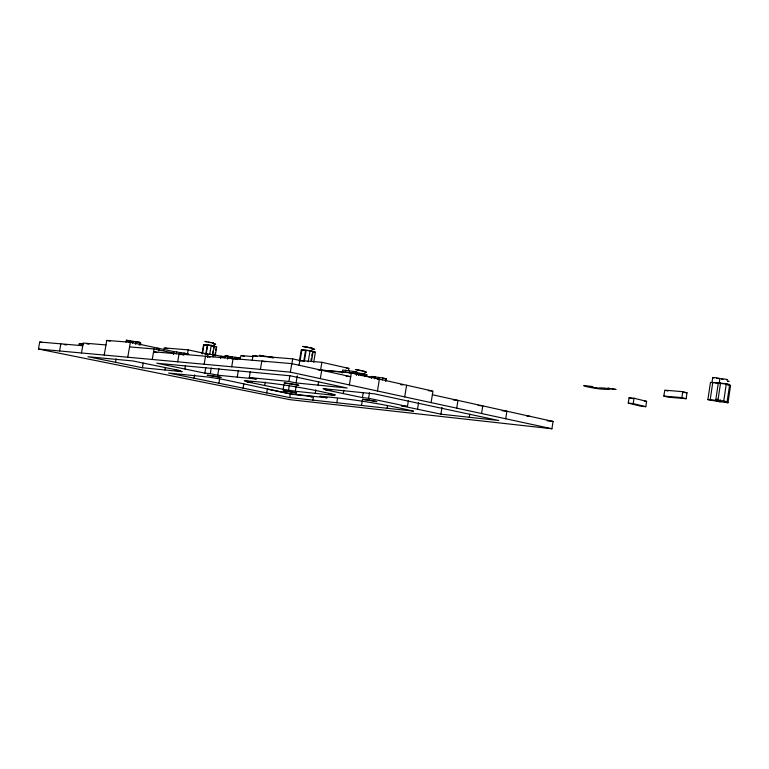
<?xml version="1.0" encoding="UTF-8"?>
<svg xmlns="http://www.w3.org/2000/svg" width="769" height="769" viewBox="0 0 769 769"><rect width="100%" height="100%" fill="white"/><g stroke="black" fill="none" stroke-linecap="round" stroke-linejoin="round"><path stroke-width="1.15" d="M718.294 383.029L710.46 382.443L707.893 399.601L715.728 400.264L718.294 383.029L726.33 383.664L729.675 384.587L727.109 401.851L724.859 401.927L728.003 402.754L730.55 385.586L727.416 384.721L729.675 384.587M719.15 383.616L719.909 378.54L715.939 377.666L712.738 377.492L711.95 382.654M728.003 402.754L716.795 401.245L717.141 398.957M715.728 400.264L717.986 400.178L720.563 382.885M719.909 402.052L720.245 399.774M727.109 401.851L723.754 400.966L726.33 383.664M686.121 398.717L681.882 397.621L682.785 391.671L664.743 390.181L663.849 396.073L668.098 397.16L686.121 398.717L687.015 392.776L682.785 391.671M710.229 399.505L712.805 382.289M645.806 406.676L646.614 401.36L634.012 398.227L629.071 397.784L628.254 403.129L640.875 406.215L645.806 406.676L633.195 403.581L628.254 403.129M633.195 403.581L634.012 398.227M82.764 345.714L39.7 342.022L38.45 349.03L289.682 399.64L551.911 428.756L553.055 421.431L432.38 394.737M481.577 413.539L482.788 405.888L478.097 405.407M505.704 418.759L506.896 411.223L502.205 410.733M408.387 400.659L407.445 406.465L401.283 405.801L440.906 414.164L441.983 407.426M456.719 408.156L457.959 400.399L453.277 399.928M469.263 417.269L469.753 414.203M404.696 396.9L406.599 385.221M417.509 409.223L418.605 402.398M431.101 402.61L432.957 391.113L351.337 372.878L318.241 369.947M362.103 375.926L362.487 373.59L358.104 373.196M364.939 376.56L365.323 374.234L362.487 373.59M440.906 414.164L498.658 420.489L374.34 393.834L323.076 388.653L331.324 390.392L325.316 389.787L362.43 397.611L363.208 392.892M361.526 405.465L362.439 399.899M371.273 378.473L371.6 376.435L382.683 377.944L386.173 378.723L385.836 380.761M362.43 397.611L368.572 398.255L369.466 392.776M374.465 378.761L374.801 376.723M378.242 379.607L378.579 377.569M377.464 390.998L379.396 379.146L377.07 378.934M382.356 379.982L382.683 377.944M385.702 381.27L386.028 379.242M387.086 408.262L387.451 405.994M318.078 385.125L318.654 381.635M348.511 370.562L348.866 368.399L321.875 362.305L320.596 369.995L349.722 372.571L372.311 377.617M320.327 378.636L321.721 370.254M336.803 402.754L337.533 398.371M342.224 372.955L342.724 369.976L353.509 371.427L356.989 372.206L356.499 375.195M345.464 372.234L345.8 370.235M343.262 393.574L343.81 390.268M349.232 373.071L349.559 371.081M349.347 384.923L351.337 372.878M353.182 373.426L353.509 371.427M356.662 374.734L356.989 372.754L355.009 372.302M358.46 375.407L358.844 373.08M283.155 389.287L295.306 391.248L334.746 395.381L328.488 394.074L335.226 394.776C305.303 387.72 275.023 382.904 244.34 380.703L252.145 382.318L246.638 381.76L283.155 389.287L283.924 384.683M38.45 349.03L290.346 372.148L291.768 363.631L350.712 376.666L346.06 376.243M250.261 371.773L249.291 377.541L288.913 381.443L289.855 375.801M291.749 364.516L292.691 358.873L302.505 361.074M288.558 389.854L289.327 385.231M289.73 397.592L413.53 411.155C382.664 403.908 351.462 398.755 319.837 396.314L327.104 397.823L290.865 393.939L222.366 379.29L208.62 377.098L168.584 373.052L289.73 397.592L290.346 393.911L267.343 389.201L266.708 392.93M299.372 361.084L301.227 349.933L301.919 349.751L313.156 351.318L311.483 361.392M288.913 381.443L296.075 382.952L297.267 375.858M299.045 365.208L299.833 360.478L321.875 362.305M300.054 360.921L301.919 349.751M295.306 391.248L296.075 386.644M303.707 361.43L305.572 350.26M304.37 361.286L306.245 350.078M308.186 361.824L310.061 350.606M310.993 360.43L311.368 358.2M311.733 355.96L312.108 353.73M313.714 362.199L315.386 352.164L312.483 351.491L313.156 351.318M312.887 400.13L313.473 396.602L290.317 394.122L292.556 394.584M315.242 393.334L315.819 389.835M243.11 388.153L243.85 383.808M252.222 360.228L253.001 355.605L292.691 358.873M260.412 369.399L261.816 361.065L265.257 361.815M264.719 385.49L265.305 382.001M204.16 364.237L205.525 356.239L210.062 357.21M205.765 354.201L207.332 345.031L211.244 345.339L214.291 346.021L212.725 355.201M206.179 354.048L207.755 344.848M296.075 382.952L347.175 388.009L290.249 375.801L156.732 363.208L204.833 373.128L205.784 367.553M207.505 357.527L208.082 354.182L188.174 349.876L164.191 347.905L163.797 350.174M209.677 354.538L211.244 345.339M212.696 353.067L213.09 350.77M213.484 348.482L214.291 346.021M204.833 373.128L210.293 373.667L211.254 368.072M213.167 356.874L213.542 354.644L225.557 357.249M214.907 354.99L215.301 352.711M215.695 350.424L216.079 348.146M215.166 355.97L216.733 346.819L213.869 346.185M210.293 373.667L217.704 375.195L218.848 368.505M220.559 358.479L220.943 356.249L225.548 356.633M218.905 383.241L219.655 378.848M224.817 357.816L225.163 355.768L239.736 358.056L235.987 357.739M227.547 359.085L228.076 356.018M231.844 358.96L232.19 356.912M231.709 366.765L233.094 358.604L237.659 359.594M235.583 359.277L235.929 357.229M237.237 377.127L238.39 370.341M164.883 369.976L165.287 367.62M173.419 354.509L173.929 351.568L187.905 353.759L185.589 353.567M176.274 353.759L176.62 351.789M177.687 361.805L179.042 353.971L183.733 354.97M180.34 354.624L180.677 352.663M183.801 354.922L184.147 352.952M184.877 369.014L185.454 365.659M187.376 354.499L188.174 349.876M194.067 378.213L194.644 374.878M202.007 353.894L203.574 344.743L207.332 345.031M202.43 353.73L203.996 344.56M126.058 342.128L126.385 340.244L139.795 342.349L139.304 345.185M128.548 342.33L128.884 340.436M127.76 357.229L130.365 342.292L174.505 351.741M132.556 343.185L132.883 341.301M135.604 344.397L136.094 341.551M140.477 344.877L140.804 343.003L137.641 342.32M142.419 367.755L182.195 371.687L174.842 370.177L180.773 370.764L132.96 360.969L87.945 356.72L142.419 367.755L143.226 363.131M152.243 359.479L154.069 348.953L173.871 353.173M158.895 350.76L159.289 348.482L156.905 348.29M104.19 355.067L106.766 340.407L130.365 342.292M115.552 362.314L116.157 358.835M59.578 350.972L60.847 343.839M78.986 345.416L79.303 343.589L83.6 344.204M81.303 345.617L81.62 343.791M81.476 352.981L83.235 343.041L105.968 344.935M712.709 377.579L714.016 378.002M719.909 378.54L716.67 378.463M307.177 347.223L312.262 348.03L311.676 348.078M314.185 352.096L312.137 351.539M314.665 352.346L315.386 352.164M711.979 382.568L713.43 382.558M365.323 374.234L364.573 374.349L367.236 374.945L366.438 375.061M364.189 371.148L355.249 369.485L362.785 371.004M215.685 344.185L212.84 343.445M208.437 345.06L212.58 345.925M726.522 379.963C731.79 379.751 716.054 377.781 722.908 379.473M727.628 381.53L729.137 381.434L727.849 381.011M363.343 374.09L363.958 374.07L359.277 373.369M365.486 374.839L366.102 374.83L364.208 374.368M127.241 340.85L129.336 341.013M130.932 341.647L133.037 341.811M137.661 342.176L139.795 342.349M269.477 357.143L273.005 357.441L259.595 355.336L263.306 356.162M253.318 356.614L240.889 355.576L240.495 357.902L234.747 357.412M683.631 392.498L687.015 392.776M129.557 346.906L154.069 348.953M204.631 353.894L213.542 354.644M228.999 356.931L232.449 357.22M238.38 358.517L240.322 358.681M186.915 354.23L188.713 354.384L185.502 353.692M346.54 368.197L348.866 368.399M291.768 363.631L153.579 351.789L157.068 352.529M663.849 396.073L681.882 397.621M355.009 372.033L356.989 372.206M644.643 401.187L646.614 401.36M371.35 376.925L374.368 377.195M383.087 378.444L386.173 378.723M400.755 384.673L403.091 384.894M428.275 390.662L431.793 390.998M307.244 350.308L311.599 351.097M597.311 387.97L598.926 388.037A20.753 1.634 8.6 0 1 600.368 387.922L600.858 387.922A20.753 1.634 8.6 0 1 604.857 388.105L609.769 389.201A25.521 2.009 8.6 0 0 606.991 389.201L606.866 389.201A13.506 1.077 8.7 0 1 605.876 389.316L605.376 389.316A13.506 1.077 8.7 0 1 598.801 388.797A11.468 0.913 8.7 0 1 593.255 387.951L591.899 387.73A11.487 0.913 8.7 0 1 583.796 385.452L592.668 386.576C585.555 386.153 599.782 388.47 596.138 387.826M217.704 375.195L256.404 379.03L249.291 377.541M310.993 397.083L312.224 397.217M526.784 416.029L530.302 416.404M547.192 420.806L553.055 421.431M306.687 347.194L304.149 346.79M208.197 342.118L213.542 342.993L212.109 342.887M215.253 344.137L213.494 343.878M364.871 372.1L366.525 372.206L364.016 371.638M717.986 400.178L723.754 400.966M716.795 401.245L707.893 399.601M715.18 382.741L718.486 383.356M310.589 347.953L308.081 347.501M212.398 346.04L215.705 346.771M356.335 373.013L358.162 373.321M311.935 348.645L314.675 349.28L311.695 348.991M305.062 350.289L302.534 350.174M39.7 342.022L42.045 342.503M64.25 344.531L66.509 345.002M208.101 345.291L204.487 344.877M79.303 343.589L82.264 344.214M206.38 341.811L204.881 341.378L210.283 342.58M86.657 343.753L88.935 344.233M368.572 398.255L407.445 406.465M106.766 340.407L110.207 341.138M165.354 348.155L167.68 348.655M126.385 340.244L130.384 341.1M290.346 372.148L551.911 428.756M225.163 355.768L228.249 356.441M242.052 355.836L244.369 356.345M271.438 357.585L273.389 358.018M253.001 355.605L257.057 356.499M371.6 376.435L375.378 377.281M629.071 397.784L632.512 398.64M303.592 346.665L302.688 346.386L307.763 347.194M665.8 390.46L667.925 391.008M727.176 384.135L720.361 383.404M607.818 388.191L615.844 389.46L607.818 388.191M213.157 375.81L207.159 375.205L221.184 377.454L213.157 375.81M290.72 383.616L284.021 382.952L298.853 385.327L290.72 383.616M289.307 391.488L283.223 390.844L296.709 393.017L289.307 391.488M369.38 400.072L362.612 399.361L376.848 401.639L369.38 400.072"/></g></svg>
